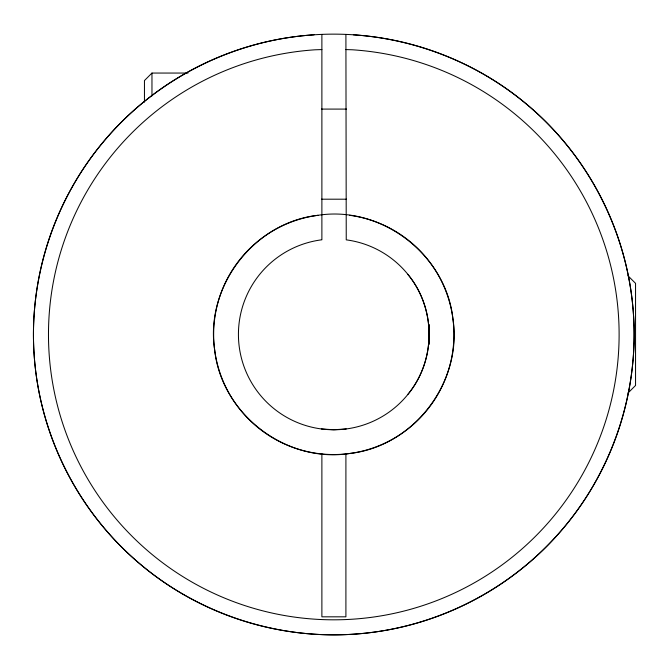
<?xml version="1.0" encoding="UTF-8"?>
<svg xmlns="http://www.w3.org/2000/svg" width="669" height="669" viewBox="0 0 669 669"><rect width="100%" height="100%" fill="white"/><g stroke="black" fill="none" stroke-linecap="round" stroke-linejoin="round"><path stroke-width="1" d="M407.789 394.476C436.088 360.976 436.088 307.84 407.797 274.34M187.972 73.055L151.963 73.055L144.454 80.564L144.454 102.114M627.923 393.088L635.55 385.461L635.55 283.355L627.923 275.72M318.11 215.293C254.253 222.108 204.739 286.633 214.682 350.079C221.498 413.935 286.031 463.458 349.477 453.507C413.333 446.7 462.848 382.166 452.905 318.72C446.089 254.864 381.556 205.341 318.11 215.293A120.136 120.136 0 0 0 232.469 398.95A120.136 120.136 0 0 0 435.118 398.95A120.136 120.136 0 0 0 349.477 215.293M314.054 34.805C235.455 39.814 159.699 77.203 107.918 136.543C55.887 195.666 28.759 275.67 34.102 354.244C39.111 432.843 76.5 508.591 135.84 560.379C194.955 612.411 274.959 639.539 353.533 634.195C432.132 629.186 507.888 591.797 559.669 532.457C611.709 473.334 638.836 393.33 633.493 314.756C628.484 236.157 591.095 160.409 531.746 108.621C472.632 56.589 392.628 29.461 314.054 34.805A300.348 300.348 0 0 0 77.077 490.394A300.348 300.348 0 0 0 590.61 490.226A300.348 300.348 0 0 0 353.341 34.796M346.241 428.946L333.798 429.757L321.346 428.946M321.881 49.573L315.04 49.799A285.32 285.32 0 0 0 89.922 482.6A285.32 285.32 0 0 0 577.765 482.433A285.32 285.32 0 0 0 352.362 49.782L345.906 49.573M321.438 109.089L346.517 109.089M321.438 199.195L346.517 199.195M429.155 324.448L429.155 344.368M345.906 34.554L346.241 239.853A95.358 95.358 0 0 1 414.22 385.637A95.358 95.358 0 0 1 253.367 385.637A95.358 95.358 0 0 1 321.346 239.853L321.881 239.803L321.881 34.545M345.906 453.858L345.906 616.826L321.881 616.826L321.881 453.883M151.963 73.055L151.963 95.893"/></g></svg>
